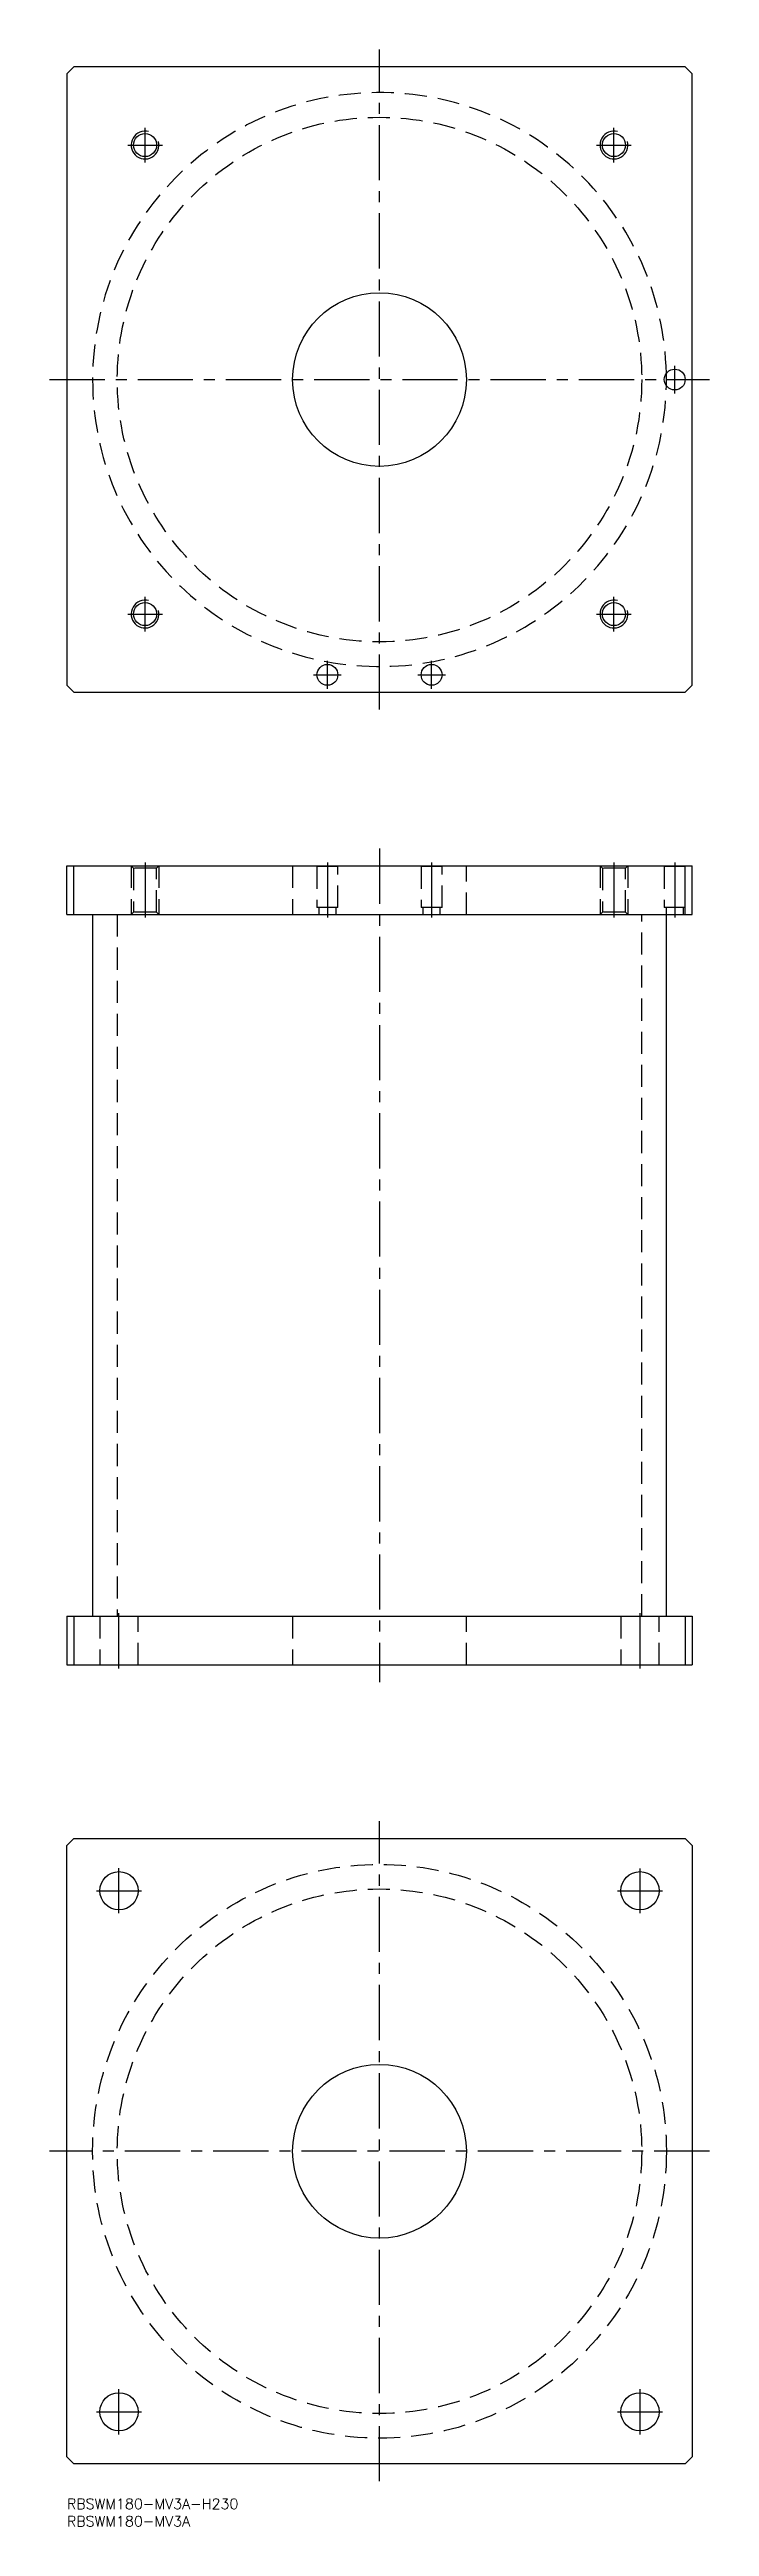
# Model space of a CAD drawing. Extents: x -5 to 185, y -8 to 705.
import ezdxf

# ---------------------------------------------------------------- set-up
doc = ezdxf.new("R2010")
doc.units = 0
doc.header["$LTSCALE"] = 0.5
doc.linetypes.add('CENTER', pattern=[50.8, 31.75, -6.35, 6.35, -6.35])
doc.linetypes.add('DASHED', pattern=[19.05, 12.7, -6.35])
for name, color, linetype in [('MSM_CENTER', 1, 'CENTER'), ('MSM_CONTINUOUS', 7, 'CONTINUOUS'), ('MSM_DASHED', 4, 'DASHED'), ('MSM_NARROW', 5, 'CONTINUOUS'), ('MSM_PART_NUMBER', 7, 'CONTINUOUS')]:
    doc.layers.add(name, color=color, linetype=linetype)
doc.styles.get("Standard").update_dxf_attribs({"font": 'txt.shx', "height": 3, "bigfont": 'bigfont.shx'})

msp = doc.modelspace()

# ---------------------------------------------------------------- linework, layer by layer
at = {"layer": 'MSM_CENTER'}
for p, q in [((90, 515), (90, 705)), ((17.5, 677.5), (27.5, 677.5)), ((22.5, 672.5), (22.5, 682.5)), ((152.5, 677.5), (162.5, 677.5)), ((157.5, 672.5), (157.5, 682.5)), ((175, 606), (175, 614)), ((-5, 610), (185, 610)), ((17.5, 542.5), (27.5, 542.5)), ((22.5, 537.5), (22.5, 547.5)), ((152.5, 542.5), (162.5, 542.5)), ((157.5, 537.5), (157.5, 547.5)), ((75, 521), (75, 529)), ((105, 521), (105, 529)), ((71, 525), (79, 525)), ((101, 525), (109, 525)), ((22.5, 471), (22.5, 455)), ((75, 471), (75, 455)), ((90, 475), (90, 235)), ((105, 471), (105, 455)), ((157.5, 471), (157.5, 455)), ((175, 471), (175, 455)), ((15, 239), (15, 255)), ((165, 239), (165, 255)), ((90, 5), (90, 195)), ((15, 168.5), (15, 181.5)), ((165, 168.5), (165, 181.4)), ((8.5, 175), (21.5, 175)), ((158.5, 175), (171.5, 175)), ((185, 100), (-5, 100)), ((15, 18.5), (15, 31.5)), ((165, 18.5), (165, 31.5)), ((8.5, 25), (21.5, 25)), ((158.5, 25), (171.5, 25))]:
    msp.add_line(p, q, dxfattribs=at)
at = {"layer": 'MSM_CONTINUOUS'}
for p, q in [((2, 700), (0, 698)), ((178, 700), (2, 700)), ((180, 698), (178, 700)), ((0, 698), (0, 522)), ((180, 522), (180, 698)), ((0, 522), (2, 520)), ((178, 520), (180, 522)), ((2, 520), (178, 520)), ((0, 470), (180, 470)), ((0, 456), (0, 470)), ((2, 456), (2, 470)), ((178, 456), (178, 470)), ((180, 456), (180, 470)), ((0, 456), (180, 456)), ((7.4, 456), (7.4, 254)), ((172.6, 254), (172.6, 456)), ((0, 254), (180, 254)), ((0, 254), (0, 240)), ((2, 254), (2, 240)), ((178, 254), (178, 240)), ((180, 254), (180, 240)), ((0, 240), (180, 240)), ((0, 188), (2, 190)), ((0, 12), (0, 188)), ((2, 190), (178, 190)), ((178, 190), (180, 188)), ((180, 188), (180, 12)), ((2, 10), (0, 12)), ((178, 10), (2, 10)), ((180, 12), (178, 10))]:
    msp.add_line(p, q, dxfattribs=at)
for centre, radius in [((22.5, 677.5), 3.3235), ((157.5, 677.5), 3.3235), ((90, 610), 25), ((175, 610), 3), ((22.5, 542.5), 3.3235), ((157.5, 542.5), 3.3235), ((75, 525), 3), ((105, 525), 3), ((15, 175), 5.5), ((165, 175), 5.5), ((90, 100), 25), ((15, 25), 5.5), ((165, 25), 5.5)]:
    msp.add_circle(centre, radius, dxfattribs=at)
msp.add_arc((90, 610), 82.6, 358.7691532, 1.2308468, dxfattribs=at)
at = {"layer": 'MSM_DASHED'}
for p, q in [((18.5, 470), (19.1765, 469.3235)), ((18.5, 470), (18.5, 456)), ((19.1765, 469.3235), (19.1765, 456.6765)), ((25.8235, 469.3235), (19.1765, 469.3235)), ((25.8235, 469.3235), (26.5, 470)), ((25.8235, 456.6765), (25.8235, 469.3235)), ((26.5, 470), (26.5, 456)), ((65, 470), (65, 456)), ((71.8, 470), (72, 469.8)), ((72, 469.8), (72, 458)), ((78, 469.8), (72, 469.8)), ((78, 469.8), (78.2, 470)), ((78, 458), (78, 469.8)), ((101.8, 470), (102, 469.8)), ((102, 469.8), (102, 458)), ((108, 469.8), (102, 469.8)), ((108, 469.8), (108.2, 470)), ((108, 458), (108, 469.8)), ((115, 456), (115, 470)), ((153.5, 470), (154.1765, 469.3235)), ((153.5, 470), (153.5, 456)), ((154.1765, 469.3235), (154.1765, 456.6765)), ((160.8235, 469.3235), (154.1765, 469.3235)), ((160.8235, 469.3235), (161.5, 470)), ((160.8235, 456.6765), (160.8235, 469.3235)), ((161.5, 470), (161.5, 456)), ((171.8, 470), (172, 469.8)), ((172, 469.8), (172, 458)), ((178, 469.8), (172, 469.8)), ((178, 469.8), (178.2, 470)), ((19.1765, 456.6765), (18.5, 456)), ((25.8235, 456.6765), (19.1765, 456.6765)), ((26.5, 456), (25.8235, 456.6765)), ((78, 458), (72, 458)), ((72.5, 458), (72.5, 456)), ((77.5, 456), (77.5, 458)), ((108, 458), (102, 458)), ((102.5, 458), (102.5, 456)), ((107.5, 456), (107.5, 458)), ((154.1765, 456.6765), (153.5, 456)), ((160.8235, 456.6765), (154.1765, 456.6765)), ((161.5, 456), (160.8235, 456.6765)), ((178, 458), (172, 458)), ((172.5, 458), (172.5, 456)), ((177.5, 456), (177.5, 458)), ((14.5, 456), (14.5, 254)), ((165.5, 254), (165.5, 456)), ((9.5, 254), (9.5, 240)), ((20.5, 240), (20.5, 254)), ((65, 254), (65, 240)), ((115, 240), (115, 254)), ((159.5, 254), (159.5, 240)), ((170.5, 240), (170.5, 254))]:
    msp.add_line(p, q, dxfattribs=at)
for centre, radius in [((90, 610), 75.5), ((90, 100), 82.6), ((90, 100), 75.5)]:
    msp.add_circle(centre, radius, dxfattribs=at)
msp.add_arc((90, 610), 82.6, 1.2308468, 358.7691532, dxfattribs=at)
at = {"layer": 'MSM_NARROW'}
for centre in [(22.5, 677.5), (157.5, 677.5), (22.5, 542.5), (157.5, 542.5)]:
    msp.add_arc(centre, 4, 75, 15, dxfattribs=at)

# ---------------------------------------------------------------- texts
at = {"layer": 'MSM_PART_NUMBER'}
for s, p in [('RBSWM180-MV3A-H230', (0, -3)), ('RBSWM180-MV3A', (0, -8))]:
    msp.add_text(s, height=3, dxfattribs=at).set_placement(p)

doc.saveas('drawing.dxf')
